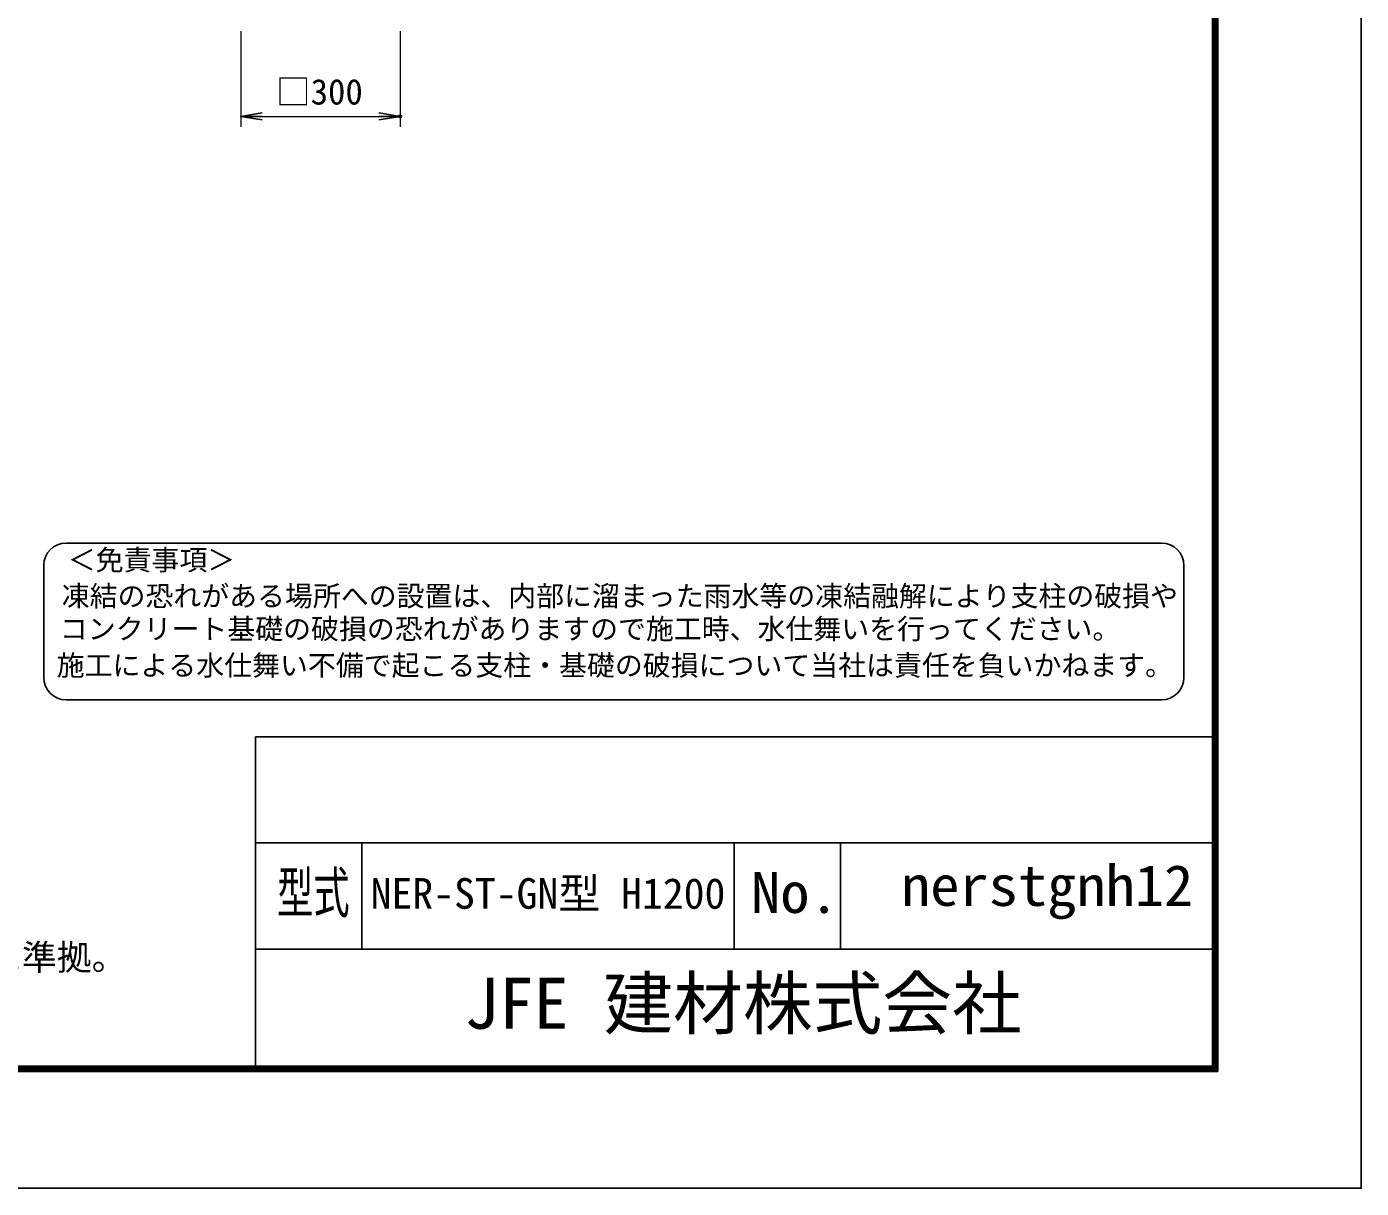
# Model space of a CAD drawing. Units: millimetres, scale not verified. Extents: x -4200 to 4200, y -2970 to 2970.
# Drawn here: x 1689 to 4200, y -2970 to -784 of the extents above; entities that cross this region are included whole.
import ezdxf
from ezdxf.enums import TextEntityAlignment as Align

# ---------------------------------------------------------------- set-up
doc = ezdxf.new("R2010")
doc.units = ezdxf.units.MM
doc.header["$LTSCALE"] = 10
doc.header["$PDMODE"] = 32
doc.header["$PDSIZE"] = 5
for name, color, linetype, lineweight in [('0-5_D-STR-DIM', 7, 'Continuous', 13), ('0-A_D-STR-TXT', 7, 'Continuous', 13), ('0-B_D-TTL-TXT', 7, 'Continuous', 25), ('0-C_D-TTL', 7, 'Continuous', 25)]:
    doc.layers.add(name, color=color, linetype=linetype, lineweight=lineweight)
doc.layers.add('0-6_0', color=7, linetype='Continuous')
doc.layers.add('0-7_Defpoints', color=6, linetype='Continuous')
doc.styles.add('ＭＳ ゴシック', font='')
doc.styles.get('ＭＳ ゴシック').set_extended_font_data('MS Gothic')

# ---------------------------------------------------------------- blocks, each defined once
blk = doc.blocks.new('_Open')
at = {"layer": '0-6_0'}
blk.add_line((-10, 1.667), (0, 0), dxfattribs=at)
blk.add_lwpolyline([(-10, -1.667), (0, 0), (-10, 0)], dxfattribs=at)

msp = doc.modelspace()

# ---------------------------------------------------------------- linework, layer by layer
at = {"layer": '0-5_D-STR-DIM'}
for p, q in [((2091.99, -792.32), (2091.99, -972.32)), ((2391.99, -792.32), (2391.99, -972.32)), ((2131.99, -952.32), (2351.99, -952.32))]:
    msp.add_line(p, q, dxfattribs=at)
at = {"layer": '0-7_Defpoints'}
msp.add_point((2391.99, -952.32), dxfattribs=at)
at = {"layer": '0-B_D-TTL-TXT', "color": 2}
for p, q in [((3824.21, -1755.6), (1763.41, -1755.6)), ((1721.28, -1797.73), (1721.28, -2008.4)), ((3866.34, -2008.4), (3866.34, -1797.73)), ((1763.41, -2050.54), (3824.21, -2050.54))]:
    msp.add_line(p, q, dxfattribs=at)
for centre, start, end in [((1763.41, -1797.73), 90, 180), ((3824.21, -1797.73), 0, 90), ((1763.41, -2008.4), 180, 270), ((3824.21, -2008.4), 270, 0)]:
    msp.add_arc(centre, 42.13, start, end, dxfattribs=at)
at = {"layer": '0-C_D-TTL'}
for p, q in [((2120, -2120), (2120, -2740)), ((2120, -2120), (3920, -2120)), ((2120, -2320), (3920, -2320)), ((2320, -2320), (2320, -2520)), ((3020, -2320), (3020, -2520)), ((3220, -2320), (3220, -2520)), ((2120, -2520), (3920, -2520))]:
    msp.add_line(p, q, dxfattribs=at)
at = {"layer": '0-C_D-TTL', "color": 2}
msp.add_lwpolyline([(-4200, 2970), (4200, 2970), (4200, -2970), (-4200, -2970)], close=True, dxfattribs=at)
at = {"layer": '0-C_D-TTL'}
for points in [[(-3930, 2750), (3930, 2750), (3930, -2750), (-3930, -2750)], [(-3927.5, 2747.5), (3927.5, 2747.5), (3927.5, -2747.5), (-3927.5, -2747.5)], [(-3925, 2745), (3925, 2745), (3925, -2745), (-3925, -2745)], [(-3922.5, 2742.5), (3922.5, 2742.5), (3922.5, -2742.5), (-3922.5, -2742.5)], [(-3920, 2740), (3920, 2740), (3920, -2740), (-3920, -2740)]]:
    msp.add_lwpolyline(points, close=True, dxfattribs=at)

# ---------------------------------------------------------------- block references
at = {"layer": '0-5_D-STR-DIM', "xscale": 4, "yscale": 4, "rotation": 180}
msp.add_blockref('_Open', (2091.99, -952.32), dxfattribs=at)
at = {"layer": '0-5_D-STR-DIM', "xscale": 4, "yscale": 4}
msp.add_blockref('_Open', (2391.99, -952.32), dxfattribs=at)

# ---------------------------------------------------------------- texts
at = {"layer": '0-5_D-STR-DIM', "style": 'ＭＳ ゴシック'}
msp.add_text('□300', height=48.09, dxfattribs=at).set_placement((2157.84, -944.56), align=Align.BOTTOM_LEFT)
at = {"layer": '0-A_D-STR-TXT', "style": 'ＭＳ ゴシック'}
msp.add_text('（設計条件）風荷重：昭和57年改正 建築基準法・同施行令に基づく風圧力に準拠。', height=48.09, dxfattribs=at).set_placement((-582.45, -2573.6), align=Align.BOTTOM_LEFT)
at = {"layer": '0-B_D-TTL-TXT', "style": 'ＭＳ ゴシック'}
for s, height, p in [('＜免責事項＞ \u3000\u3000', 38.49, (1766.53, -1818.11)), ('凍結の恐れがある場所への設置は、内部に溜まった雨水等の凍結融解により支柱の破損や', 38.49, (1755.14, -1885.94)), ('コンクリート基礎の破損の恐れがありますので施工時、水仕舞いを行ってください。', 38.49, (1751.67, -1947.81)), ('施工による水仕舞い不備で起こる支柱・基礎の破損について当社は責任を負いかねます。 ', 38.49, (1745.78, -2016.48)), ('NER-ST-GN型 H1200', 57.7, (2336.2, -2461.1)), ('JFE 建材株式会社', 96.19, (2512.38, -2698.5))]:
    msp.add_text(s, height=height, dxfattribs=at).set_placement(p, align=Align.BOTTOM_LEFT)
for s, width, p in [('nerstgnh12', 1.05, (3334, -2461.47)), ('型式', 0.65, (2160.27, -2474.8)), ('No.', 1.05, (3052, -2474.8))]:
    msp.add_text(s, height=76.98, dxfattribs=dict(at, width=width)).set_placement(p, align=Align.BOTTOM_LEFT)

doc.saveas('drawing.dxf')
